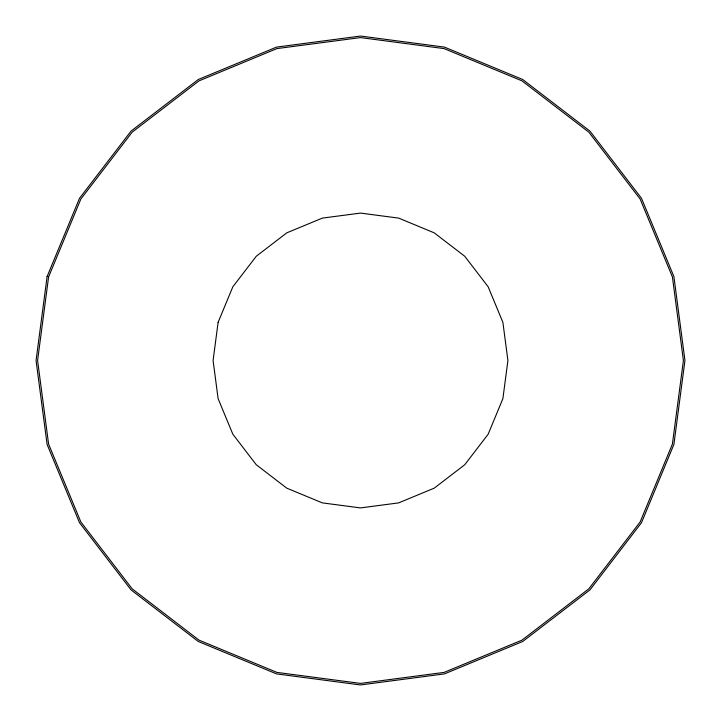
<?xml version="1.0" encoding="UTF-8"?>
<svg xmlns="http://www.w3.org/2000/svg" width="721" height="721" viewBox="0 0 721 721"><rect width="100%" height="100%" fill="white"/><g stroke="black" fill="none" stroke-linecap="round" stroke-linejoin="round"><path stroke-width="1.08" d="M47.108 276.531L36.05 360.5L47.108 444.469L79.517 522.725L131.078 589.922L198.275 641.483L276.531 673.892L360.5 684.95L444.469 673.892L522.725 641.483L589.922 589.922L641.483 522.725L673.892 444.469L684.95 360.5L673.892 276.531L641.483 198.275L589.922 131.078L522.725 79.517L444.469 47.108L360.5 36.05L276.531 47.108L198.275 79.517L131.078 131.078L79.517 198.275L47.108 276.531M48.595 276.927L37.591 360.5L48.595 444.073L80.851 521.959L132.168 588.832L199.041 640.149L276.927 672.405L360.5 683.409L444.073 672.405L521.959 640.149L588.832 588.832L640.149 521.959L672.405 444.073L683.409 360.5L672.405 276.927L640.149 199.041L588.832 132.168L521.959 80.851L444.073 48.595L360.5 37.591L276.927 48.595L199.041 80.851L132.168 132.168L80.851 199.041L48.595 276.927M218.112 322.35L213.083 360.5L218.112 398.65L232.838 434.204L256.261 464.739L286.796 488.162L322.35 502.888L360.5 507.917L398.65 502.888L434.204 488.162L464.739 464.739L488.162 434.204L502.888 398.65L507.917 360.5L502.888 322.35L488.162 286.796L464.739 256.261L434.204 232.838L398.65 218.112L360.5 213.083L322.35 218.112L286.796 232.838L256.261 256.261L232.838 286.796L218.112 322.35"/></g></svg>
